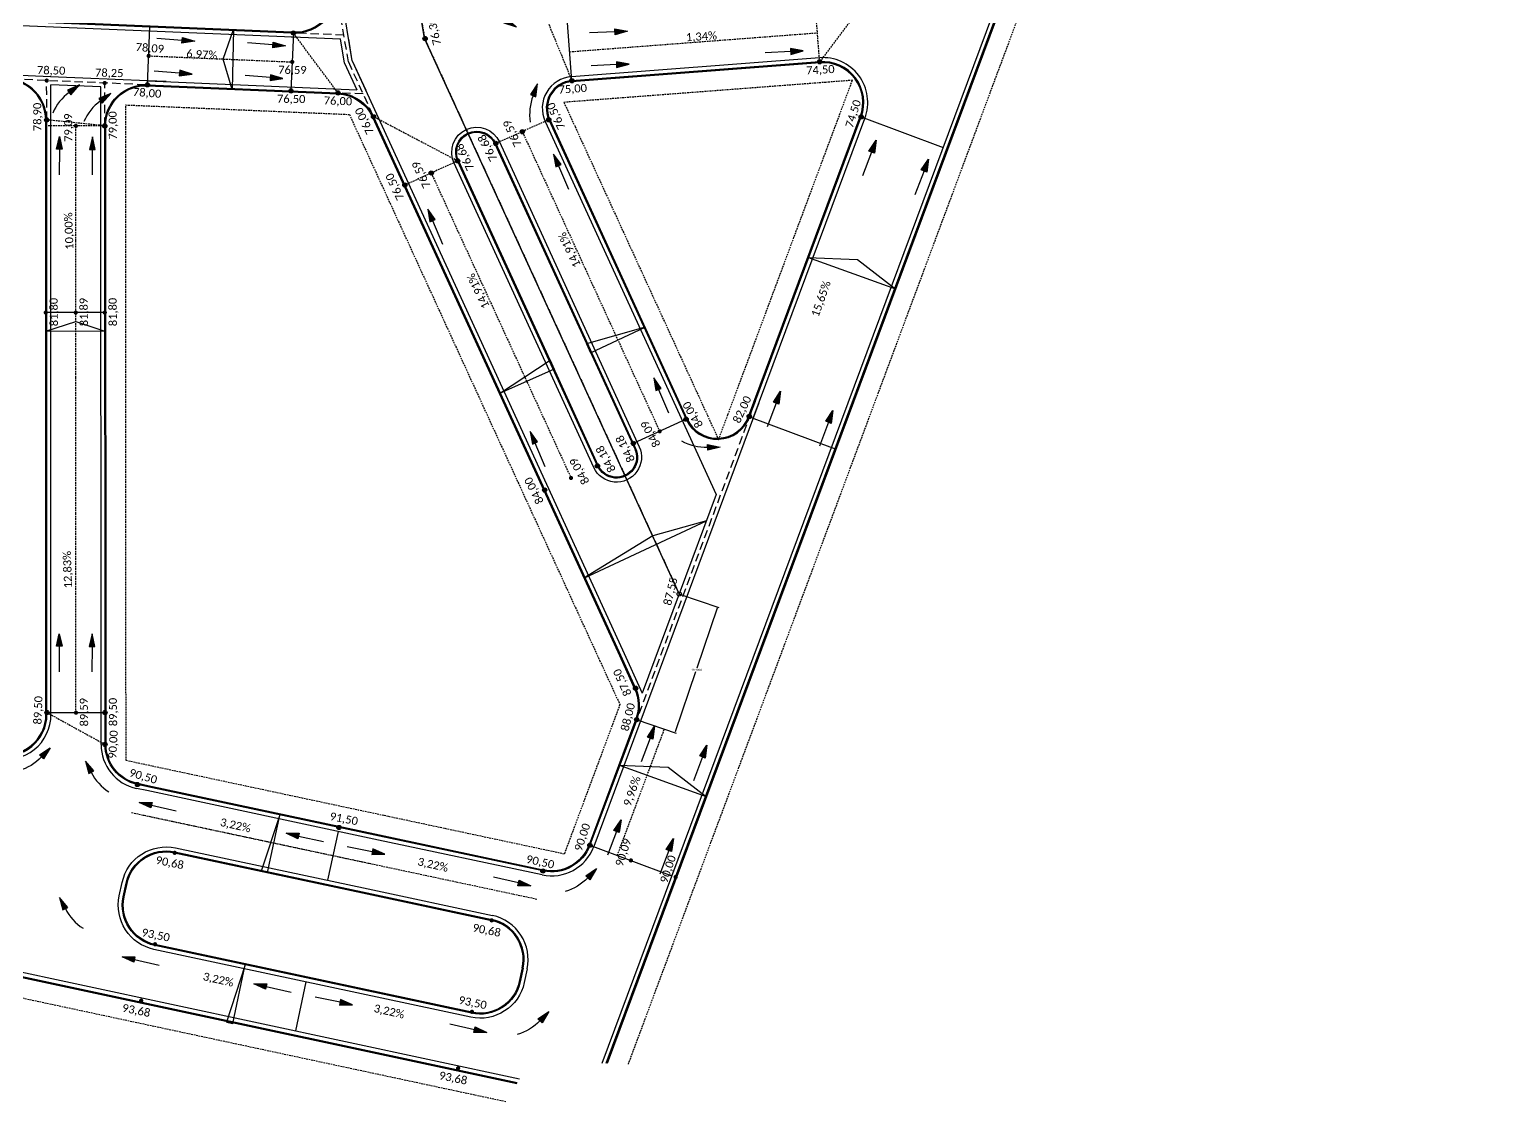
# Model space of a CAD drawing. Header units: metres. Extents: x 2615496 to 2632651, y 4927671 to 4929056.
# Drawn here: x 2623965.4 to 2624185.8, y 4927815.4 to 4927976.1 of the extents above; entities that cross this region are included whole.
import ezdxf

# ---------------------------------------------------------------- set-up
doc = ezdxf.new("R2010")
doc.units = ezdxf.units.M
doc.header["$MEASUREMENT"] = 0
doc.linetypes.add('HIDDEN', pattern=[0.375, 0.25, -0.125])
doc.linetypes.add('TRAZOS2', pattern=[0.375, 0.25, -0.125])
doc.layers.add('BocaCalle', color=50, linetype='HIDDEN', plot=False)
doc.layers.add('Eje Calle', color=182, linetype='HIDDEN', plot=False)
for name, color, linetype in [('CotaFCC', 6, 'Continuous'), ('Cuneta', 211, 'Continuous'), ('Escurrimiento', 160, 'Continuous'), ('GáliboS', 2, 'Continuous'), ('Manzanas', 134, 'HIDDEN'), ('Pendiente', 10, 'HIDDEN'), ('Quiebre', 212, 'Continuous'), ('Vereda', 3, 'Continuous')]:
    doc.layers.add(name, color=color, linetype=linetype)
doc.styles.get("Standard").update_dxf_attribs({"font": 'CALIBRI.TTF'})
doc.dimstyles.get("Standard").update_dxf_attribs({"dimtxt": 0.3, "dimasz": 0.18, "dimexe": 0.18, "dimexo": 0.0625, "dimgap": 0.09, "dimtad": 0, "dimtih": 1, "dimtoh": 1, "dimdec": 4, "dimzin": 0, "dimdsep": 46, "dimtxsty": 'Standard', "dimcen": 0.09, "dimadec": 0, "dimazin": 0, "dimtfac": 1, "dimtdec": 4, "dimtofl": 0, "dimtmove": 0, "dimatfit": 3, "dimfxl": 0, "dimtolj": 1, "dimtzin": 0, "dimarcsym": 0})

# ---------------------------------------------------------------- blocks, each defined once
blk = doc.blocks.new('Flecha Claudio')
at = {"layer": 'Escurrimiento'}
blk.add_hatch(color=256, dxfattribs=at).paths.add_polyline_path([(-1.985319523676661, 0.4412700438356048), (-1.985319523676661, -0.4615087030245968), (-2.220446049250313e-16, -6.938893903907228e-18)])
for points in [[(0, 0), (-1.985319523676661, -0.4615087030245967), (-1.985319523676661, 0.4412700438356048), (0, 0)], [(-1.985319523676661, -0.01011932959449599), (-5.98531952367666, -0.01011932959449599)]]:
    blk.add_lwpolyline(points, dxfattribs=at)
blk = doc.blocks.new('Flecha curva')
at = {"layer": 'Escurrimiento'}
blk.add_hatch(color=256, dxfattribs=at).paths.add_polyline_path([(0, 0), (-1.744205324422182, -0.8493168729710304), (-1.208190365136943, -1.523316265264839)])
blk.add_lwpolyline([(-1.744205324422182, -0.8493168729710305), (-1.208190365136943, -1.523316265264839), (0, 0), (-1.744205324422182, -0.8493168729710305)], dxfattribs=at)
blk.add_arc((3.162852221741559, -7.01570028271135), 7.45, 128.5129337556966, 159.400397574315, dxfattribs=at)
blk = doc.blocks.new('*D12')
at = {"layer": 'Defpoints', "color": 0}
for p in [(2624062.838501122, 4927891.483749284), (2624068.603653221, 4927889.532342269), (2624056.458154325, 4927872.633929927)]:
    blk.add_point(p, dxfattribs=at)
at = {"layer": 'Vereda', "color": 0, "lineweight": -2}
for p, q in [((2624062.897701731, 4927891.463710874), (2624068.774150975, 4927889.474631648)), ((2624068.545942599, 4927889.361844515), (2624065.495965569, 4927880.351124896)), ((2624062.281017045, 4927870.853020665), (2624065.330994074, 4927879.86374028)), ((2624056.517354934, 4927872.613891517), (2624062.393804178, 4927870.62481229))]:
    blk.add_line(p, q, dxfattribs=at)
at = {"layer": 'Vereda', "color": 0}
for points in [[(2624068.517526307, 4927889.371462952), (2624068.574358891, 4927889.352226079), (2624068.603653221, 4927889.532342269)], [(2624062.252600753, 4927870.862639103), (2624062.309433338, 4927870.843402228), (2624062.223306424, 4927870.682522912)]]:
    blk.add_solid(points, dxfattribs=at)
at = {"layer": 'Vereda', "color": 0, "insert": (2624065.413479822, 4927880.107432589), "char_height": 0.3, "attachment_point": 5}
blk.add_mtext('\\A1;19.9004', dxfattribs=at)

msp = doc.modelspace()

# ---------------------------------------------------------------- hatches: boundary and pattern name
at = {"layer": 'CotaFCC'}
h = msp.add_hatch(color=256, dxfattribs=at)
edge = h.paths.add_edge_path()
edge.add_arc((2624004.993396762, 4927975.599394652), 0.3186000707933563, 0, 360)
h = msp.add_hatch(color=256, dxfattribs=at)
edge = h.paths.add_edge_path()
edge.add_arc((2624024.718147885, 4927974.796972819), 0.3186000707933563, 0, 360)
h = msp.add_hatch(color=256, dxfattribs=at)
edge = h.paths.add_edge_path()
edge.add_arc((2623983.291905483, 4927972.164190905), 0.3186000707933563, 0, 360)
h = msp.add_hatch(color=256, dxfattribs=at)
edge = h.paths.add_edge_path()
edge.add_arc((2624004.8088121, 4927971.253450516), 0.3186000707933563, 0, 360)
h = msp.add_hatch(color=256, dxfattribs=at)
edge = h.paths.add_edge_path()
edge.add_arc((2624083.885227509, 4927971.284422069), 0.3186000707933563, 0, 360)
h = msp.add_hatch(color=256, dxfattribs=at)
edge = h.paths.add_edge_path()
edge.add_arc((2623968.001837942, 4927968.462832768), 0.3186000707933563, 0, 360)
h = msp.add_hatch(color=256, dxfattribs=at)
edge = h.paths.add_edge_path()
edge.add_arc((2623976.702019616, 4927968.093311185), 0.3186000707933563, 0, 360)
h = msp.add_hatch(color=256, dxfattribs=at)
edge = h.paths.add_edge_path()
edge.add_arc((2623983.107314972, 4927967.818109177), 0.3186000707933563, 0, 360)
h = msp.add_hatch(color=256, dxfattribs=at)
edge = h.paths.add_edge_path()
edge.add_arc((2624046.74419626, 4927968.427228639), 0.3186000707933563, 0, 360)
h = msp.add_hatch(color=256, dxfattribs=at)
edge = h.paths.add_edge_path()
edge.add_arc((2624004.624215751, 4927966.907231223), 0.3186000707933563, 0, 360)
h = msp.add_hatch(color=256, dxfattribs=at)
edge = h.paths.add_edge_path()
edge.add_arc((2624011.667642674, 4927966.608076761), 0.3186000707933563, 0, 360)
h = msp.add_hatch(color=256, dxfattribs=at)
edge = h.paths.add_edge_path()
edge.add_arc((2624016.997119459, 4927963.026695328), 0.3186000707933563, 0, 360)
h = msp.add_hatch(color=256, dxfattribs=at)
edge = h.paths.add_edge_path()
edge.add_arc((2624090.117110989, 4927963.0057242), 0.3186000707933563, 0, 360)
h = msp.add_hatch(color=256, dxfattribs=at)
edge = h.paths.add_edge_path()
edge.add_arc((2623967.995902196, 4927962.571610081), 0.3186000707933563, 0, 360)
h = msp.add_hatch(color=256, dxfattribs=at)
edge = h.paths.add_edge_path()
edge.add_arc((2623972.375333931, 4927961.668530243), 0.3186000707933563, 0, 360)
h = msp.add_hatch(color=256, dxfattribs=at)
edge = h.paths.add_edge_path()
edge.add_arc((2623976.696342187, 4927961.67364881), 0.3186000707933563, 0, 360)
h = msp.add_hatch(color=256, dxfattribs=at)
edge = h.paths.add_edge_path()
edge.add_arc((2624039.315402532, 4927960.785868804), 0.3186000707933563, 0, 360)
h = msp.add_hatch(color=256, dxfattribs=at)
edge = h.paths.add_edge_path()
edge.add_arc((2624043.279624528, 4927962.578092366), 0.3186000707933563, 0, 360)
h = msp.add_hatch(color=256, dxfattribs=at)
edge = h.paths.add_edge_path()
edge.add_arc((2624035.333056408, 4927959.035434528), 0.3186000707933563, 0, 360)
h = msp.add_hatch(color=256, dxfattribs=at)
edge = h.paths.add_edge_path()
edge.add_arc((2624029.60513178, 4927956.411087313), 0.3186000707933563, 0, 360)
h = msp.add_hatch(color=256, dxfattribs=at)
edge = h.paths.add_edge_path()
edge.add_arc((2624025.650911354, 4927954.598177823), 0.3186000707933563, 0, 360)
h = msp.add_hatch(color=256, dxfattribs=at)
edge = h.paths.add_edge_path()
edge.add_arc((2624021.696690927, 4927952.785268335), 0.3186000707933563, 0, 360)
h = msp.add_hatch(color=256, dxfattribs=at)
edge = h.paths.add_edge_path()
edge.add_arc((2623967.860526071, 4927933.674420929), 0.3186000707933563, 0, 360)
h = msp.add_hatch(color=256, dxfattribs=at)
edge = h.paths.add_edge_path()
edge.add_arc((2623972.360525534, 4927933.676620673), 0.3186000707933563, 0, 360)
h = msp.add_hatch(color=256, dxfattribs=at)
edge = h.paths.add_edge_path()
edge.add_arc((2623976.710525014, 4927933.678747094), 0.3186000707933563, 0, 360)
h = msp.add_hatch(color=256, dxfattribs=at)
edge = h.paths.add_edge_path()
edge.add_arc((2624063.860724072, 4927917.68770783), 0.3186000707933563, 0, 360)
h = msp.add_hatch(color=256, dxfattribs=at)
edge = h.paths.add_edge_path()
edge.add_arc((2624073.337391025, 4927918.102681956), 0.3186000707933563, 0, 360)
h = msp.add_hatch(color=256, dxfattribs=at)
edge = h.paths.add_edge_path()
edge.add_arc((2624059.906503646, 4927915.87479834), 0.3186000707933563, 0, 360)
h = msp.add_hatch(color=256, dxfattribs=at)
edge = h.paths.add_edge_path()
edge.add_arc((2624055.952283221, 4927914.061888848), 0.3186000707933563, 0, 360)
h = msp.add_hatch(color=256, dxfattribs=at)
edge = h.paths.add_edge_path()
edge.add_arc((2624050.567887801, 4927910.689456983), 0.3186000707933563, 0, 360)
h = msp.add_hatch(color=256, dxfattribs=at)
edge = h.paths.add_edge_path()
edge.add_arc((2624046.613667375, 4927908.876547492), 0.3186000707933563, 0, 360)
h = msp.add_hatch(color=256, dxfattribs=at)
edge = h.paths.add_edge_path()
edge.add_arc((2624042.659446954, 4927907.063638003), 0.3186000707933563, 0, 360)
h = msp.add_hatch(color=256, dxfattribs=at)
edge = h.paths.add_edge_path()
edge.add_arc((2624056.285361834, 4927877.343527211), 0.3186000707933563, 0, 360)
h = msp.add_hatch(color=256, dxfattribs=at)
edge = h.paths.add_edge_path()
edge.add_arc((2623968.039842776, 4927873.701533424), 0.3186000707933563, 0, 360)
h = msp.add_hatch(color=256, dxfattribs=at)
edge = h.paths.add_edge_path()
edge.add_arc((2623972.38985553, 4927873.676505113), 0.3186000707933563, 0, 360)
h = msp.add_hatch(color=256, dxfattribs=at)
edge = h.paths.add_edge_path()
edge.add_arc((2623976.739841736, 4927873.705786265), 0.3186000707933563, 0, 360)
h = msp.add_hatch(color=256, dxfattribs=at)
edge = h.paths.add_edge_path()
edge.add_arc((2624056.458154325, 4927872.633929928), 0.3186000707933563, 0, 360)
h = msp.add_hatch(color=256, dxfattribs=at)
edge = h.paths.add_edge_path()
edge.add_arc((2623976.742178763, 4927868.924951093), 0.3186000707933563, 0, 360)
h = msp.add_hatch(color=256, dxfattribs=at)
edge = h.paths.add_edge_path()
edge.add_arc((2623981.609229289, 4927862.913263527), 0.3186000707933563, 0, 360)
h = msp.add_hatch(color=256, dxfattribs=at)
edge = h.paths.add_edge_path()
edge.add_arc((2624011.80967248, 4927856.471436009), 0.3186000707933563, 0, 360)
h = msp.add_hatch(color=256, dxfattribs=at)
edge = h.paths.add_edge_path()
edge.add_arc((2624049.448706557, 4927853.814084147), 0.3186000707933563, 0, 360)
h = msp.add_hatch(color=256, dxfattribs=at)
edge = h.paths.add_edge_path()
edge.add_arc((2623987.190587202, 4927852.673635794), 0.3186000707933563, 0, 360)
h = msp.add_hatch(color=256, dxfattribs=at)
edge = h.paths.add_edge_path()
edge.add_arc((2624055.58922795, 4927851.527048192), 0.3186000707933563, 0, 360)
h = msp.add_hatch(color=256, dxfattribs=at)
edge = h.paths.add_edge_path()
edge.add_arc((2624042.402515763, 4927849.945908603), 0.3186000707933563, 0, 360)
h = msp.add_hatch(color=256, dxfattribs=at)
edge = h.paths.add_edge_path()
edge.add_arc((2624062.292016861, 4927849.030595813), 0.3186000707933563, 0, 360)
h = msp.add_hatch(color=256, dxfattribs=at)
edge = h.paths.add_edge_path()
edge.add_arc((2624034.708874541, 4927842.537870268), 0.3186000707933563, 0, 360)
h = msp.add_hatch(color=256, dxfattribs=at)
edge = h.paths.add_edge_path()
edge.add_arc((2623984.239018343, 4927838.965676798), 0.3186000707933563, 0, 360)
h = msp.add_hatch(color=256, dxfattribs=at)
edge = h.paths.add_edge_path()
edge.add_arc((2623982.167151837, 4927830.512111615), 0.3186000707933563, 0, 360)
h = msp.add_hatch(color=256, dxfattribs=at)
edge = h.paths.add_edge_path()
edge.add_arc((2624031.757305683, 4927828.829911272), 0.3186000707933563, 0, 360)
h = msp.add_hatch(color=256, dxfattribs=at)
edge = h.paths.add_edge_path()
edge.add_arc((2624029.685439176, 4927820.37634609), 0.3186000707933563, 0, 360)

# ---------------------------------------------------------------- linework, layer by layer
at = {"layer": 'BocaCalle'}
for p, q in [((2624083.885227509, 4927971.284422069), (2624083.222334303, 4927979.959130853)), ((2624090.821252749, 4927980.539815638), (2624083.885227509, 4927971.284422069)), ((2624043.266709371, 4927976.905851145), (2624046.735834037, 4927968.4455855)), ((2624011.668140631, 4927966.608193428), (2624004.993894719, 4927975.599511319)), ((2623976.69683941, 4927961.676771795), (2623967.846839732, 4927961.67244563)), ((2623976.696840145, 4927961.673765477), (2623967.996400153, 4927962.571726748)), ((2624029.605629737, 4927956.41120398), (2624017.001837274, 4927963.026632765)), ((2624043.279624528, 4927962.578092366), (2624035.196046612, 4927958.974354221)), ((2624029.605629737, 4927956.41120398), (2624021.697188884, 4927952.785385001)), ((2623968.039842776, 4927873.701533424), (2623976.742178763, 4927868.924951093))]:
    msp.add_line(p, q, dxfattribs=at)
at = {"layer": 'CotaFCC'}
for centre in [(2624004.993396762, 4927975.599394652), (2624024.723965941, 4927974.761936701), (2624083.885227509, 4927971.284422069), (2623983.107314972, 4927967.818109177), (2624046.74419626, 4927968.427228639), (2624004.624215751, 4927966.907231223), (2624011.667642674, 4927966.608076761), (2624016.997119459, 4927963.026695328), (2624090.117110989, 4927963.0057242), (2623967.995902196, 4927962.571610081), (2623976.696342187, 4927961.67364881), (2624039.315402532, 4927960.785868804), (2624043.279624528, 4927962.578092366), (2624035.333056408, 4927959.035434528), (2624029.60513178, 4927956.411087313), (2624025.650911354, 4927954.598177823), (2624021.696690927, 4927952.785268335), (2624063.860724072, 4927917.68770783), (2624073.337391025, 4927918.102681956), (2624055.952283221, 4927914.061888848), (2624050.567887801, 4927910.689456983), (2624042.659446954, 4927907.063638003), (2624062.836193135, 4927891.477542345), (2624056.285361834, 4927877.343527211), (2623968.039842776, 4927873.701533424), (2623976.739841736, 4927873.705786265), (2624056.458154325, 4927872.633929928), (2623976.742178763, 4927868.924951093), (2623981.609229289, 4927862.913263527), (2624011.80967248, 4927856.471436009, -35.19147214173895), (2624049.448706557, 4927853.814084147), (2624042.402515763, 4927849.945908603)]:
    msp.add_circle(centre, 0.3186000707933563, dxfattribs=at)
at = {"layer": 'Cuneta'}
for p, q in [((2624051.270251898, 4927821.156806812, -0.565714285714284), (2624402.740610682, 4928764.836404623, -0.565714285714284)), ((2624013.810502853, 4927971.427074069), (2624004.914519007, 4928024.998667212)), ((2623928.062508272, 4927978.266466223), (2624012.050700106, 4927974.699247687)), ((2624004.664187702, 4927975.012973979), (2624004.968433959, 4927975.00005177)), ((2624012.65294579, 4927971.072525635), (2624012.050700106, 4927974.699247687)), ((2624013.810502852, 4927971.427074074), (2624013.275773101, 4927974.647215337)), ((2623970.925199669, 4927968.939203463), (2623932.584804043, 4927970.567629648)), ((2624012.65294579, 4927971.072525635), (2624014.479133502, 4927967.08934347)), ((2624013.810502851, 4927971.427074074), (2624015.82545862, 4927967.032161197)), ((2624013.810502852, 4927971.427074072), (2624035.972403983, 4927923.088730277)), ((2624083.839510737, 4927971.882677848), (2624046.690117265, 4927969.043841278)), ((2623983.133272953, 4927968.420691697), (2623968.59323918, 4927969.038248493)), ((2623968.605276137, 4927944.414349519), (2623968.59382632, 4927967.837141678)), ((2623976.093982935, 4927967.51858859), (2623968.59382632, 4927967.837141678)), ((2623985.90347744, 4927968.303033199), (2623983.133272954, 4927968.420691701)), ((2623983.133272953, 4927968.420691711), (2624014.479133502, 4927967.08934347)), ((2623976.142178834, 4927868.924657794), (2623976.093982935, 4927967.51858859)), ((2624042.734214814, 4927962.328035885), (2624068.385871394, 4927906.378025762)), ((2624073.93058683, 4927917.827048266), (2624090.679378507, 4927962.796307776)), ((2623968.615273761, 4927923.962298431), (2623968.605276137, 4927944.414349519)), ((2623470.347439496, 4927940.543494536, -0.565714285714284), (2624038.870544697, 4927818.790520841, -0.565714285714284)), ((2623968.625271385, 4927903.510247371), (2623968.615273761, 4927923.962298431)), ((2624035.972403983, 4927923.088730277), (2624054.30727963, 4927883.09768818)), ((2624074.790490733, 4927920.135826454), (2624050.010974075, 4927853.604667723)), ((2624068.385871394, 4927906.378025762), (2624057.29113085, 4927876.589472807)), ((2623968.639842704, 4927873.701826723), (2623968.625271385, 4927903.510247371)), ((2624054.30727963, 4927883.09768818), (2624057.29113085, 4927876.589472807)), ((2623968.639984833, 4927873.411075415), (2623968.639842704, 4927873.701826723)), ((2623983.023074677, 4927861.998189333), (2623981.484063558, 4927862.326464123)), ((2624017.752166313, 4927854.590390141), (2623983.023074677, 4927861.998189333)), ((2624042.277350033, 4927849.359109201), (2624017.752166313, 4927854.590390141))]:
    msp.add_line(p, q, dxfattribs=at)
msp.add_lwpolyline([(2624035.87786871, 4927959.286794052), (2624056.840099529, 4927913.565106531, -1), (2624050.022478088, 4927910.439400502), (2624042.790025409, 4927926.214436291), (2624029.060220024, 4927956.161147499, -0.9999918610654979)], format="xyb", close=True, dxfattribs=at)
msp.add_lwpolyline([(2624040.033255309, 4927835.266652743), (2624039.592595389, 4927833.208999953, -0.4142135623571541), (2624031.578748007, 4927828.022165646), (2623984.06877589, 4927838.196739616, -0.4142135623832535), (2623978.881941582, 4927846.210586998), (2623979.313250346, 4927848.224574747, -0.4139743282134228), (2623987.321705666, 4927853.412561498), (2624016.187594683, 4927847.255397599), (2624034.839993005, 4927843.276795972)], format="xyb", dxfattribs=at)
at = {"layer": 'Cuneta', "extrusion": (-0.008478643539547227, -0.0397494022710627, 0.9991737074317072), "elevation": -218127.050299067}
msp.add_lwpolyline([(1538315.042303119, 5362383.23247749, 0.4144526395992861), (1538308.292305369, 5362389.987986784, 0.4144526395992861)], format="xyb", dxfattribs=at)
at = {"layer": 'Cuneta'}
for centre, radius, start, end in [((2624084.353817377, 4927965.152249062), 6.750050588945531, 339.5722644451953, 94.3697726345829), ((2624047.052041716, 4927964.307649697), 4.750000000044564, 94.36986549639626, 204.6302516542535), ((2623961.889985639, 4927873.407775797), 6.750000000142556, 257.9591191338743, 0.02800802976836898), ((2623982.892178028, 4927868.927957412), 6.750000000179117, 180.0280080297684, 257.9591191703148), ((2624043.685464501, 4927855.960602489), 6.749999999291606, 257.9591191896432, 339.5721635683856)]:
    msp.add_arc(centre, radius, start, end, dxfattribs=at)
at = {"layer": 'Eje Calle'}
for p, q in [((2624046.404078233, 4927972.782916261), (2624083.553780907, 4927975.621776459)), ((2623983.2924027, 4927972.167313886), (2624004.809304214, 4927971.253429614)), ((2624039.325404103, 4927960.765182874), (2624059.906503647, 4927915.87479834)), ((2624060.534593828, 4927871.115660856), (2624053.525146061, 4927852.295815076)), ((2624041.495064212, 4927845.691612901), (2623980.701618502, 4927858.65900182)), ((2624016.969880492, 4927850.922893871), (2623982.240788857, 4927858.330693062))]:
    msp.add_line(p, q, dxfattribs=at)
for points in [[(2624004.883070103, 4928119.024955646), (2624016.132753883, 4928026.121750357), (2624024.662310082, 4927974.751699274), (2624062.838495555, 4927891.483734339)], [(2623972.360531103, 4927933.665227721), (2623972.355275689, 4927944.416182639), (2623972.346839195, 4927961.674645375)], [(2624025.651409311, 4927954.598294491), (2624039.381214695, 4927924.651583287), (2624046.613667376, 4927908.876547492)], [(2623972.389842256, 4927873.703659845), (2623972.375270936, 4927903.512080492), (2623972.365273312, 4927923.964131551), (2623972.360531103, 4927933.665227721)]]:
    msp.add_lwpolyline(points, dxfattribs=at)
for centre, radius, start, end in [((2624047.052041716, 4927964.307649697), 8.5, 94.36986549984299, 94.37186222660151), ((2623982.84683941, 4927961.676771795), 10.5, 180.0116033277042, 180.0280080264435), ((2624047.052041716, 4927964.307649697), 8.5, 204.3219240753425, 204.6302516525979)]:
    msp.add_arc(centre, radius, start, end, dxfattribs=at)
at = {"layer": 'Escurrimiento', "linetype": 'TRAZOS2', "ltscale": 5}
for p, q in [((2624013.231724322, 4927971.249799853), (2624011.373979382, 4927982.437135347)), ((2624012.562803714, 4927975.278038125), (2624005.311715666, 4927975.58601256)), ((2624013.231724322, 4927971.249799853), (2624016.868226, 4927963.318058471)), ((2623982.789150652, 4927967.834766619), (2623962.425194628, 4927968.699682037)), ((2623967.996400153, 4927962.571726748), (2623967.993520221, 4927968.463179333)), ((2623976.696840145, 4927961.673765477), (2623976.693701895, 4927968.093657751)), ((2624015.43303232, 4927966.448425538), (2624011.990679393, 4927966.594632107)), ((2624074.228223216, 4927920.345242878), (2624056.458154325, 4927872.633929928))]:
    msp.add_line(p, q, dxfattribs=at)
at = {"layer": 'GáliboS'}
for points in [[(2623996.019578404, 4927976.130811436), (2623995.805547739, 4927967.13335675), (2623994.453593525, 4927971.66679184), (2623996.019578404, 4927976.130811436)], [(2624095.289093253, 4927937.19562559), (2624082.114531836, 4927941.9491603), (2624089.552828069, 4927941.646985589), (2624095.289093253, 4927937.19562559)], [(2623976.861839089, 4927930.837048136), (2623967.861897253, 4927930.869404569), (2623972.36711679, 4927932.312599238), (2623976.861839089, 4927930.837048136)], [(2624049.554654639, 4927927.656132651), (2624057.704713539, 4927931.474056159), (2624048.935561885, 4927928.977715907), (2624049.554654639, 4927927.656132651)], [(2624044.082891972, 4927925.20280648), (2624035.871580531, 4927921.518466052), (2624043.48544811, 4927926.534316514), (2624044.082891972, 4927925.20280648)], [(2624048.551599567, 4927893.85207375), (2624066.926562164, 4927902.459889047), (2624058.851589941, 4927900.179771219), (2624048.551599567, 4927893.85207375)], [(2624066.933836539, 4927861.063871063), (2624053.759275122, 4927865.817405773), (2624061.197571355, 4927865.515231062), (2624066.933836539, 4927861.063871063)], [(2624001.115523812, 4927849.703434785), (2624002.9930098, 4927858.505425846), (2624000.172915448, 4927849.904495427), (2624001.115523812, 4927849.703434785)], [(2623995.895012654, 4927827.073610594), (2623997.772498641, 4927835.875601655), (2623994.95240429, 4927827.274671236), (2623995.895012654, 4927827.073610594)]]:
    msp.add_lwpolyline(points, dxfattribs=at)
at = {"layer": 'Manzanas'}
for p, q in [((2624055.205112552, 4927820.977481314, -0.565714285714284), (2624406.254786221, 4928763.527561515, -0.565714285714284)), ((2623469.350659459, 4927936.921932338, -0.565714285714284), (2624036.933185961, 4927815.370389775, -0.565714285714284))]:
    msp.add_line(p, q, dxfattribs=at)
for points in [[(2624068.733574874, 4927914.6176008), (2624070.129684368, 4927918.366050918), (2624087.406324829, 4927964.752545142), (2624088.802434322, 4927968.500995259), (2624084.814062465, 4927968.196216773), (2624049.533313376, 4927965.500175968), (2624045.544941518, 4927965.195397482), (2624047.211984729, 4927961.559332723), (2624067.066531664, 4927918.25366556), (2624068.733574874, 4927914.6176008)], [(2623979.845308914, 4927964.806960066), (2624013.373197, 4927963.382934882), (2624032.56359327, 4927921.525877269), (2624050.898468918, 4927881.53483517), (2624053.940587451, 4927874.899530279), (2624045.592777028, 4927852.486280339), (2624018.534452128, 4927858.257886413), (2623983.805360496, 4927865.665685603), (2623979.893364473, 4927866.500123808), (2623979.845308914, 4927964.806960066)]]:
    msp.add_lwpolyline(points, dxfattribs=at)
at = {"layer": 'Quiebre'}
for p, q in [((2623983.107812194, 4927967.821232162), (2623983.476993217, 4927976.513395619)), ((2624046.735834037, 4927968.4455855), (2624046.072940832, 4927977.120294283)), ((2624004.993894719, 4927975.599511319), (2624004.624713708, 4927966.90734789)), ((2624090.11711099, 4927963.005724202), (2624102.397798319, 4927958.431784675)), ((2623976.710525014, 4927933.678747094), (2623967.860526071, 4927933.674420929)), ((2624063.860724072, 4927917.68770783), (2624055.952283221, 4927914.061888848)), ((2624073.227752386, 4927918.088818668), (2624086.21146824, 4927913.253076452, -0.5657142857235158)), ((2623968.039842776, 4927873.701533424), (2623976.739841736, 4927873.705786265)), ((2624011.68450675, 4927855.884636601, -35.19147214173895), (2624010.119935122, 4927848.549644049)), ((2624049.441685601, 4927853.795233403), (2624061.722728387, 4927849.221161493)), ((2624006.85163553, 4927833.317639926, -35.19147214173895), (2624005.287063901, 4927825.982647375))]:
    msp.add_line(p, q, dxfattribs=at)
at = {"layer": 'Vereda', "elevation": -0.565714285714284}
for points in [[(2624051.899829603, 4927821.128114732), (2624403.302878768, 4928764.626989725)], [(2624052.057224028, 4927821.120941712), (2624403.44344579, 4928764.574636001)], [(2623470.148083488, 4927939.819182096), (2624038.48307295, 4927818.106494628)], [(2623470.18795469, 4927939.964044586), (2624038.560567299, 4927818.243299871)]]:
    msp.add_lwpolyline(points, dxfattribs=at)
at = {"layer": 'Vereda'}
msp.add_lwpolyline([(2624062.838501122, 4927891.483749284), (2624024.662310082, 4927974.751699274), (2624016.013737264, 4928026.834375907), (2624004.80974185, 4928119.630521982)], dxfattribs=at)
for points in [[(2623890.354641838, 4928041.497400908, 0.3536073742466669), (2623883.762648756, 4928037.45652078), (2623883.235714378, 4928035.97211428), (2623869.090215255, 4927996.12337466), (2623868.95652579, 4927995.746763229, 0.4684052507120806), (2623873.774303519, 4927987.617660212), (2623874.168855249, 4927987.554115135), (2623928.123148985, 4927978.864431578), (2624004.689648462, 4927975.612433527), (2624004.993894719, 4927975.599511319, 0.4762282286549035), (2624011.321788042, 4927982.751431496), (2624011.271903129, 4927983.051838325), (2624004.322624322, 4928024.90037845), (2624004.062067839, 4928026.469448957, 0.3518574921526503), (2623998.320487193, 4928031.603377749), (2623996.732157219, 4928031.687519484), (2623944.145152315, 4928034.473314561), (2623891.916539528, 4928041.29344478)], [(2623960.607036896, 4927867.393081913, 0.4773445548180124), (2623968.039984905, 4927873.410782116), (2623968.039842776, 4927873.701533424), (2623968.025271456, 4927903.509954072), (2623968.015273832, 4927923.962005131), (2623968.005276209, 4927944.414056219), (2623967.996400153, 4927962.571726748, 0.4016930345650065), (2623962.107373681, 4927968.713180796), (2623932.559343283, 4927969.968170101, 0.2970964485960952), (2623926.782416266, 4927966.543406226), (2623916.322936856, 4927945.330006204), (2623898.075917707, 4927908.322302396), (2623889.260340978, 4927890.442984685, 0.4888413234990058), (2623893.493346456, 4927881.708594308), (2623912.611081898, 4927877.630735131), (2623960.32268237, 4927867.45373542)], [(2624083.885227509, 4927971.284422069), (2624046.735834037, 4927968.4455855, 0.522011939678999), (2624043.279624528, 4927962.578092366), (2624063.860724072, 4927917.68770783, 0.6678176852212057), (2624073.368319265, 4927918.036464563), (2624090.117110989, 4927963.0057242, 0.5474698767546656)], [(2624056.285361834, 4927877.343527211, -0.1991758662621928), (2624056.458154325, 4927872.633929928), (2624049.448706557, 4927853.814084147, -0.371961456570466), (2624042.402515763, 4927849.945908603), (2624017.877332043, 4927855.177189545), (2623983.148240408, 4927862.584988737), (2623981.609229289, 4927862.913263527, -0.3537803309054698), (2623976.742178763, 4927868.924951093), (2623976.696840145, 4927961.673765477, -0.4268459284739824), (2623983.107812194, 4927967.821232162), (2624011.672360489, 4927966.608014199, -0.2817357088091371), (2624017.001837274, 4927963.026632765), (2624035.426994269, 4927922.838673796), (2624053.761869916, 4927882.847631698)], [(2624035.332459144, 4927959.036737247), (2624056.294689815, 4927913.315050049, -0.9999999999602012), (2624050.567887802, 4927910.689456983), (2624043.335435123, 4927926.464492773), (2624029.605629737, 4927956.41120398, -0.9999889668483493)]]:
    msp.add_lwpolyline(points, format="xyb", close=True, dxfattribs=at)
for points in [[(2623890.335219393, 4928041.348663661, 0.3536073742330552), (2623883.90400663, 4928037.406341585), (2623883.377072251, 4928035.921935085), (2623869.231573128, 4927996.073195466), (2623869.097883663, 4927995.696584035, 0.4684052507113774), (2623873.798154619, 4927987.765751822), (2623874.192706349, 4927987.702206746), (2623928.138309163, 4927979.013922917), (2624004.696013653, 4927975.762298414), (2624005.000259909, 4927975.749376206, 0.4762282286519754), (2624011.173814371, 4927982.726859305), (2624011.123929457, 4927983.027266135), (2624004.17465065, 4928024.875806259), (2624003.914094167, 4928026.444876766, 0.3518574921786405), (2623998.312552074, 4928031.453587784), (2623996.7242221, 4928031.537729518), (2623944.131453278, 4928034.323829939), (2623891.897117082, 4928041.144707533), (2623890.335219393, 4928041.348663661)], [(2624083.896811915, 4927971.134869984), (2624046.747263231, 4927968.296021555, 0.5220119397223368), (2624043.415976957, 4927962.640606486), (2624063.997076501, 4927917.750221951, 0.667817685195617), (2624073.227752386, 4927918.088818668), (2624089.97654411, 4927963.058078306, 0.5474779200667557), (2624083.896663823, 4927971.134858668)], [(2623967.889984922, 4927873.410708791), (2623967.889842794, 4927873.701460099), (2623967.875271474, 4927903.509880747), (2623967.86527385, 4927923.961931806), (2623967.855276227, 4927944.413982894), (2623967.846400171, 4927962.571653423, 0.401693034558416), (2623962.101008491, 4927968.563315909), (2623932.552978093, 4927969.818305214, 0.2970964485875511), (2623926.916951735, 4927966.477072165), (2623916.457472324, 4927945.263672143), (2623898.210453175, 4927908.255968336), (2623889.394876447, 4927890.376650625, 0.4888413235012108), (2623893.52463789, 4927881.855294159), (2623912.642373331, 4927877.777434981), (2623960.353973803, 4927867.600435271), (2623960.638328328, 4927867.539781763, 0.4773445548969046), (2623967.889984922, 4927873.410708791)], [(2624056.149009405, 4927877.28101309, -0.199175866262745), (2624056.317587445, 4927872.686284034), (2624049.308139678, 4927853.866438253, -0.3719614565830606), (2624042.433807196, 4927850.092608455), (2624017.908623476, 4927855.323889395), (2623983.179531841, 4927862.731688587), (2623981.640520722, 4927863.059963377, -0.3537803309170642), (2623976.892178745, 4927868.925024418), (2623976.846840127, 4927961.673838802, -0.426845928493635), (2623983.101447004, 4927967.671367276), (2624011.665995299, 4927966.458149312, -0.2817357088429443), (2624016.865484845, 4927962.964118645), (2624035.290641841, 4927922.776159675), (2624053.625517487, 4927882.785117578), (2624056.149009406, 4927877.28101309)], [(2624035.196046612, 4927958.974354221), (2624056.158337386, 4927913.252535928, -1.000000000141098), (2624050.70424023, 4927910.751971104), (2624043.471787551, 4927926.527006893), (2624029.741982166, 4927956.4737181, -1.000009561884867), (2624035.196103215, 4927958.974230761)], [(2624039.446558345, 4927835.392297769), (2624039.005898424, 4927833.334644979, -0.41421356237557), (2624031.704393032, 4927828.60886261), (2623984.194420916, 4927838.78343658, -0.4142135623871746), (2623979.468638546, 4927846.084941972), (2623979.89994731, 4927848.098929721, -0.4139743282145275), (2623987.196539935, 4927852.825762094), (2624016.062428952, 4927846.668598196), (2624034.714827274, 4927842.689996568)], [(2624039.299884104, 4927835.423709026), (2624038.859224183, 4927833.366056236, -0.4142135623680423), (2624031.735804289, 4927828.755536851), (2623984.225832172, 4927838.930110821, -0.4142135623704167), (2623979.615312787, 4927846.053530715), (2623980.046621551, 4927848.067518464, -0.4139743282477819), (2623987.165248502, 4927852.679062244), (2624016.031137519, 4927846.521898345), (2624034.683535842, 4927842.543296718)]]:
    msp.add_lwpolyline(points, format="xyb", dxfattribs=at)
at = {"layer": 'Vereda', "extrusion": (-0.008478643539547227, -0.0397494022710627, 0.9991737074317072), "elevation": -218127.050299067}
for points in [[(1538314.292303371, 5362383.233089639, 0.4144526395683525), (1538308.29230537, 5362389.237986788)], [(1538314.44230332, 5362383.232967207, 0.4144526396062394), (1538308.292305369, 5362389.387986787, 0.4144526396062394)]]:
    msp.add_lwpolyline(points, format="xyb", dxfattribs=at)

# ---------------------------------------------------------------- block references
at = {"layer": 'Escurrimiento', "xscale": -1}
for p, rotation in [((2624038.430169764, 4927976.477637906), 188.564403392598), ((2624068.99035359, 4927913.5032001), 220.3542494051794), ((2623968.537852743, 4927868.412508743), 265.1012336825737), ((2624050.435793593, 4927850.302907573), 265.1012336825737), ((2624043.261047765, 4927828.868585155), 265.1012336825737)]:
    msp.add_blockref('Flecha curva', p, dxfattribs=dict(at, rotation=rotation))
at = {"layer": 'Escurrimiento'}
for p, xscale, yscale, zscale, rotation in [((2623990.191991002, 4927974.345731054, 4.914270714523129e-05), 0.9538932843795458, 0.9538932843795461, 0.9538932843795461, 355.4318315046485), ((2624003.813270618, 4927973.660180248, 4.914295423255796e-05), 0.9538932843795458, 0.9538932843795461, 0.9538932843795461, 355.4318315046485), ((2624055.095103919, 4927975.864350746, 5.971833829291482e-05), 0.9538932843795457, 0.9538932843795461, 0.9538932843795461, 2.526137748816621), ((2624081.43491985, 4927972.895196473, 3.150197807480053e-05), -0.9538932843795463, 0.9538932843795461, 0.9538932843795465, 182.6460758089609), ((2623989.804579538, 4927969.432191664, 1.983720853241468e-05), -0.9538932843795463, 0.9538932843795461, 0.9538932843795465, 175.5517695647927), ((2624055.317494577, 4927970.940581929, 3.150150622917698e-05), -0.9538932843795463, 0.9538932843795461, 0.9538932843795465, 182.6460758089609), ((2624003.425859154, 4927968.746640858, 1.983745427898567e-05), -0.9538932843795463, 0.9538932843795461, 0.9538932843795465, 175.5517695647927), ((2623969.914248102, 4927960.059792704, 9.643059106211141e-05), 0.9538932843795459, 0.9538932843795461, 0.9538932843795461, 89.6118862923849), ((2623974.842955858, 4927960.031564676, 9.383683666468545e-05), -0.9538932843795462, 0.9538932843795465, 0.9538932843795465, 269.731824352529), ((2624092.352252582, 4927959.508947906, 9.89344803195687e-05), 0.9538932843795461, 0.9538932843795462, 0.9538932843795461, 69.0334296158254), ((2624043.988618145, 4927957.436110526, 7.082064240430639e-05), -0.9538932843795461, 0.9538932843795463, 0.9538932843795465, 293.1819828239396), ((2624100.201006256, 4927956.67702646, 9.893446868400744e-05), 0.9538932843795461, 0.9538932843795462, 0.9538932843795461, 69.0334296158254), ((2624025.120315556, 4927949.204077908, 7.082060385000841e-05), -0.9538932843795461, 0.9538932843795463, 0.9538932843795465, 293.1819828239396), ((2624059.003384334, 4927923.884919845, 7.081997920461906e-05), -0.9538932843795461, 0.9538932843795463, 0.9538932843795465, 293.1819828239396), ((2624078.036343853, 4927921.86750549, 9.893375230432383e-05), 0.9538932843795461, 0.9538932843795462, 0.9538932843795461, 69.0334296158254), ((2624085.879252825, 4927918.993355137, 9.893374066876259e-05), 0.9538932843795461, 0.9538932843795462, 0.9538932843795461, 69.0334296158254), ((2624040.468804867, 4927915.864570226, 7.081994247566145e-05), -0.9538932843795461, 0.9538932843795463, 0.9538932843795465, 293.1819828239396), ((2623969.890582463, 4927885.52949503, 9.642924324822466e-05), 0.9538932843795459, 0.9538932843795461, 0.9538932843795461, 89.6118862923849), ((2623974.81929022, 4927885.501267002, 9.383549024680104e-05), -0.9538932843795462, 0.9538932843795465, 0.9538932843795465, 269.731824352529), ((2624059.141429006, 4927871.643451384, 9.893278192914961e-05), 0.9538932843795461, 0.9538932843795462, 0.9538932843795461, 69.0334296158254), ((2624066.990182681, 4927868.811529938, 9.893277029358836e-05), 0.9538932843795461, 0.9538932843795462, 0.9538932843795461, 69.0334296158254), ((2623981.862472791, 4927860.223431805, -3.588435719151731e-05), 0.9538932843795461, 0.9538932843795462, 0.9538932843795461, 167.1656491116709), ((2624054.115482569, 4927857.641772562, 9.893251257164268e-05), 0.9538932843795461, 0.9538932843795462, 0.9538932843795461, 69.0334296158254), ((2624003.907484282, 4927855.604655139, -3.588486809565562e-05), 0.9538932843795462, 0.9538932843795462, 0.9538932843795461, 167.1656491116709), ((2624018.670405546, 4927852.455688348, 1.978770699337968e-05), -0.9538932843795465, 0.9538932843795462, 0.9538932843795461, 168.7525891370684), ((2624061.964236244, 4927854.809851116, 9.893250093608143e-05), 0.9538932843795461, 0.9538932843795462, 0.9538932843795461, 69.0334296158254), ((2624040.57681194, 4927847.741511546, 3.588544347227483e-05), 0.9538932843795459, 0.9538932843795462, 0.9538932843795461, 347.165649111671), ((2623979.290684312, 4927837.089567306, 95.9999736367367), 0.9538932843795462, 0.9538932843795462, 0.9538932843795461, 167.1656491116709), ((2623999.074613061, 4927833.037658465, -3.588483314350236e-05), 0.9538932843795463, 0.9538932843795462, 0.9538932843795461, 167.1656491116709), ((2624013.837534325, 4927829.888691674, 1.978774126324652e-05), -0.9538932843795465, 0.9538932843795462, 0.9538932843795461, 168.7525891370683), ((2624034.006654171, 4927825.743871476, 3.588537591666348e-05), 0.9538932843795459, 0.9538932843795462, 0.9538932843795461, 347.165649111671)]:
    msp.add_blockref('Flecha Claudio', p, dxfattribs=dict(at, xscale=xscale, yscale=yscale, zscale=zscale, rotation=rotation))
for p, rotation in [((2623972.912174108, 4927967.809637346), 357.3158241500959), ((2624041.605584908, 4927967.95890909), 30.04847780085742), ((2623977.593638661, 4927966.514347529), 357.3158241500959), ((2623973.820928725, 4927866.435851151), 78.10140923961933), ((2623969.936866527, 4927845.993799615, 92.5), 78.10140923961933)]:
    msp.add_blockref('Flecha curva', p, dxfattribs=dict(at, rotation=rotation))

# ---------------------------------------------------------------- texts
at = {"layer": 'CotaFCC'}
for s, rotation, p in [('76,30', 102.1504208160056, (2624027.122505996, 4927973.904460032)), ('78,09', 355.6117322570503, (2623981.299132539, 4927972.908913133)), ('78,50', 358.6902669345965, (2623966.532235423, 4927969.436654575)), ('78,25', 358.6902669345965, (2623975.232417097, 4927969.067132992)), ('76,59', 359.4054180772892, (2624002.705659539, 4927969.47883009)), ('74,50', 3.098466215352714, (2624081.90074775, 4927969.378020109)), ('75,00', 3.800779085647527, (2624044.783233049, 4927966.496645404)), ('78,00', 355.6117322570503, (2623980.891355033, 4927966.186530218)), ('76,50', 359.4054180772892, (2624002.52106319, 4927965.132610797)), ('76,00', 357.9019333518345, (2624009.51865212, 4927964.889249268)), ('74,50', 72.48233176454045, (2624088.841949487, 4927961.281317097)), ('78,90', 90.45963369778691, (2623967.2096177, 4927960.883324992)), ('79,09', 90.71951608972431, (2623971.862808874, 4927959.278501214)), ('79,00', 90.71951608972431, (2623978.52171319, 4927959.612918112)), ('76,00', 116.1958755307345, (2624017.085992194, 4927960.736952311)), ('76,50', 114.8600419689507, (2624045.785902231, 4927961.441826366)), ('76,59', 115.4091221873312, (2624039.258390124, 4927958.864495284)), ('76,68', 115.833202445105, (2624032.130346366, 4927955.317551922)), ('76,68', 117.5995107701725, (2624035.595180649, 4927956.74042561)), ('76,50', 115.4091221873312, (2624021.639678519, 4927950.863894815)), ('76,59', 115.4091221873312, (2624025.593898945, 4927952.676804303)), ('81,80', 90.87108124228637, (2623969.688121473, 4927931.633037934)), ('81,89', 90.87108124228637, (2623974.188120936, 4927931.635237679)), ('81,80', 90.87108124228637, (2623978.538120416, 4927931.6373641)), ('84,00', 120.9585557434305, (2624066.465460539, 4927916.837591707)), ('82,00', 64.77846246780811, (2624071.890793888, 4927916.961996515)), ('84,09', 118.9358891288168, (2624060.083604257, 4927913.89946339)), ('84,18', 116.8691306161367, (2624056.233411783, 4927911.60962378)), ('84,18', 118.9358891288168, (2624053.372474376, 4927910.139094869)), ('84,09', 118.9358891288168, (2624049.41825395, 4927908.326185377)), ('84,00', 117.4089163857704, (2624042.559505912, 4927905.357055967)), ('87,55', 76.12857471145549, (2624061.591311845, 4927889.666794698)), ('87,50', 114.7787720329656, (2624055.725609459, 4927876.523237915)), ('89,50', 87.98814119705483, (2623967.218663164, 4927871.899988101)), ('89,59', 90.87108124228637, (2623974.217450932, 4927871.635122119)), ('89,50', 90.87108124228637, (2623978.567437138, 4927871.66440327)), ('88,00', 76.12857471145549, (2624055.213273034, 4927870.82318228)), ('90,00', 86.61781746682243, (2623978.413341122, 4927866.753645988)), ('90,50', 343.6619863632717, (2623980.267581983, 4927864.183927381)), ('91,50', 349.0879533609737, (2624010.357904981, 4927857.59870754, -35.19147214173895)), ('90,00', 71.66444642659621, (2624048.195633795, 4927852.810164342)), ('90,09', 71.66444642659621, (2624054.336155188, 4927850.523128387)), ('90,68', 348.5855376367733, (2623984.248794705, 4927851.044241361, 95.5)), ('90,50', 347.7264718079543, (2624039.79366826, 4927851.19215657)), ('90,00', 71.66444642659621, (2624061.038944099, 4927848.026676008)), ('93,50', 348.5855376367733, (2623982.152473793, 4927840.191432603)), ('90,68', 348.5855376367733, (2624031.767082044, 4927840.908475836, 95.5)), ('93,50', 348.5855376367733, (2624029.670761133, 4927830.055667077)), ('93,68', 348.5855376367733, (2623979.22535934, 4927828.882717183, 94.93428571428572)), ('93,68', 348.5855376367733, (2624026.743646679, 4927818.746951657, 94.93428571428572))]:
    msp.add_text(s, height=1.2, rotation=rotation, dxfattribs=at).set_placement(p)
at = {"layer": 'Pendiente'}
for s, rotation, p in [('1,34%%%', 3.561924822763691, (2624063.88130248, 4927974.347745134, -9.52097134071015e-06)), ('6,97%%%', 356.4676185785956, (2623988.900208999, 4927971.929134334)), ('10,00%%%', 91.97608193538701, (2623972.011475027, 4927943.118017974)), ('14,91%%%', 115.4262404067977, (2624048.121764624, 4927940.792720069)), ('14,91%%%', 115.4262404067977, (2624034.447769832, 4927934.625831685)), ('15,65%%%', 70.61177976824985, (2624083.716985499, 4927932.918194493, -9.521097401905939e-06)), ('12,83%%%', 91.97608193538701, (2623971.810702994, 4927892.355207391, 2.060299968221807e-06)), ('9,96%%%', 70.61177976824985, (2624055.531900636, 4927859.539687445, -9.521097401905939e-06)), ('3,22%%%', 347.2421987678628, (2623993.91435148, 4927856.73809424, -9.520868137576275e-06)), ('3,22%%%', 347.2421987678628, (2624023.520520915, 4927850.826652663)), ('3,22%%%', 347.2421987678628, (2623991.342562999, 4927833.604229742, 96.00000000023283)), ('3,22%%%', 347.2421987678628, (2624016.950363146, 4927828.829012592))]:
    msp.add_text(s, height=1.2, rotation=rotation, dxfattribs=at).set_placement(p)

# ---------------------------------------------------------------- dimensions: what is measured, and where the dimension line sits
at = {"layer": 'Vereda'}
dim = msp.add_aligned_dim(p1=(2624056.458154325, 4927872.633929928), p2=(2624062.838501122, 4927891.483749284), distance=-6.086457760055704, dimstyle='Standard', dxfattribs=at)
dim.commit()
dim.dimension.update_dxf_attribs({"geometry": '*D12', "text_midpoint": (2624065.413479822, 4927880.107432589)})

doc.saveas('drawing.dxf')
